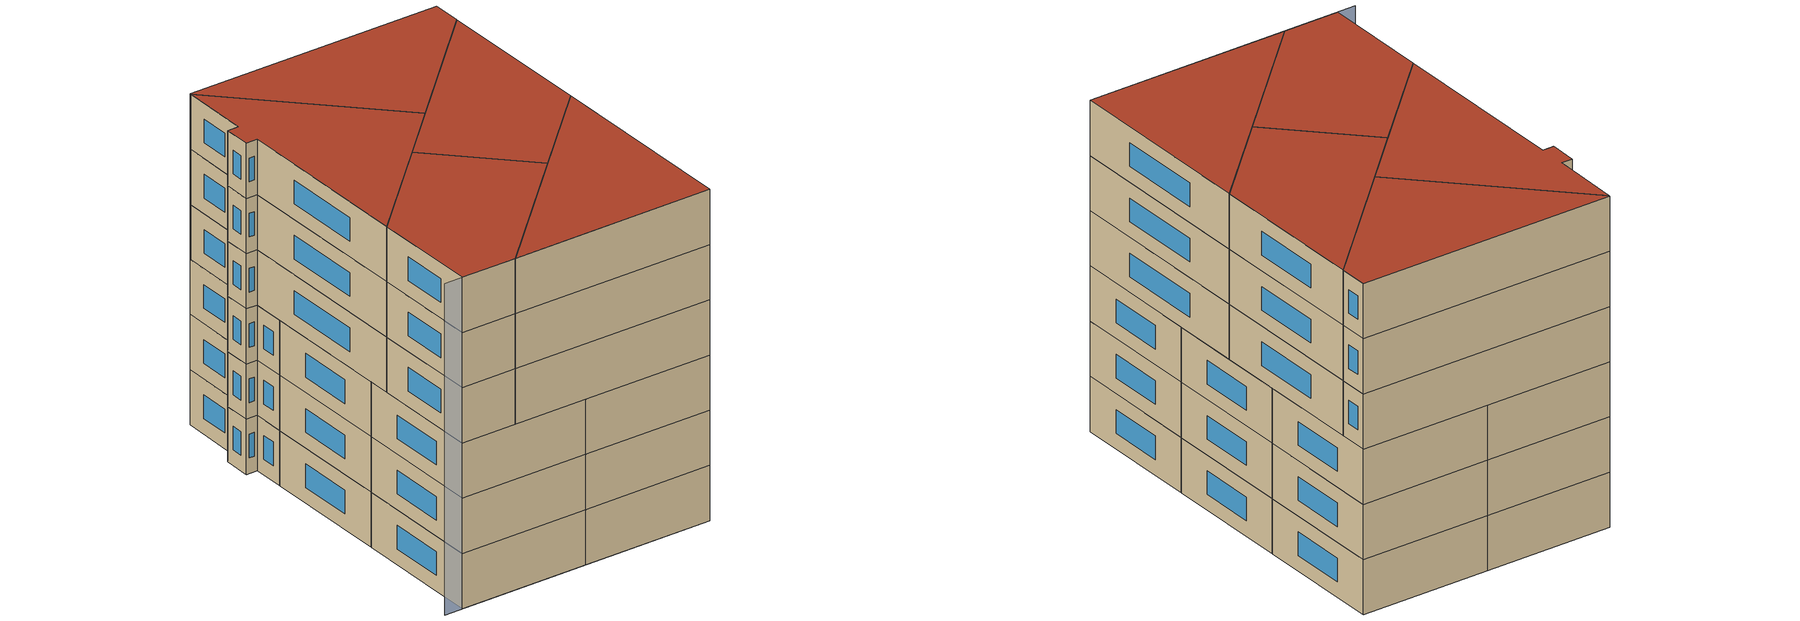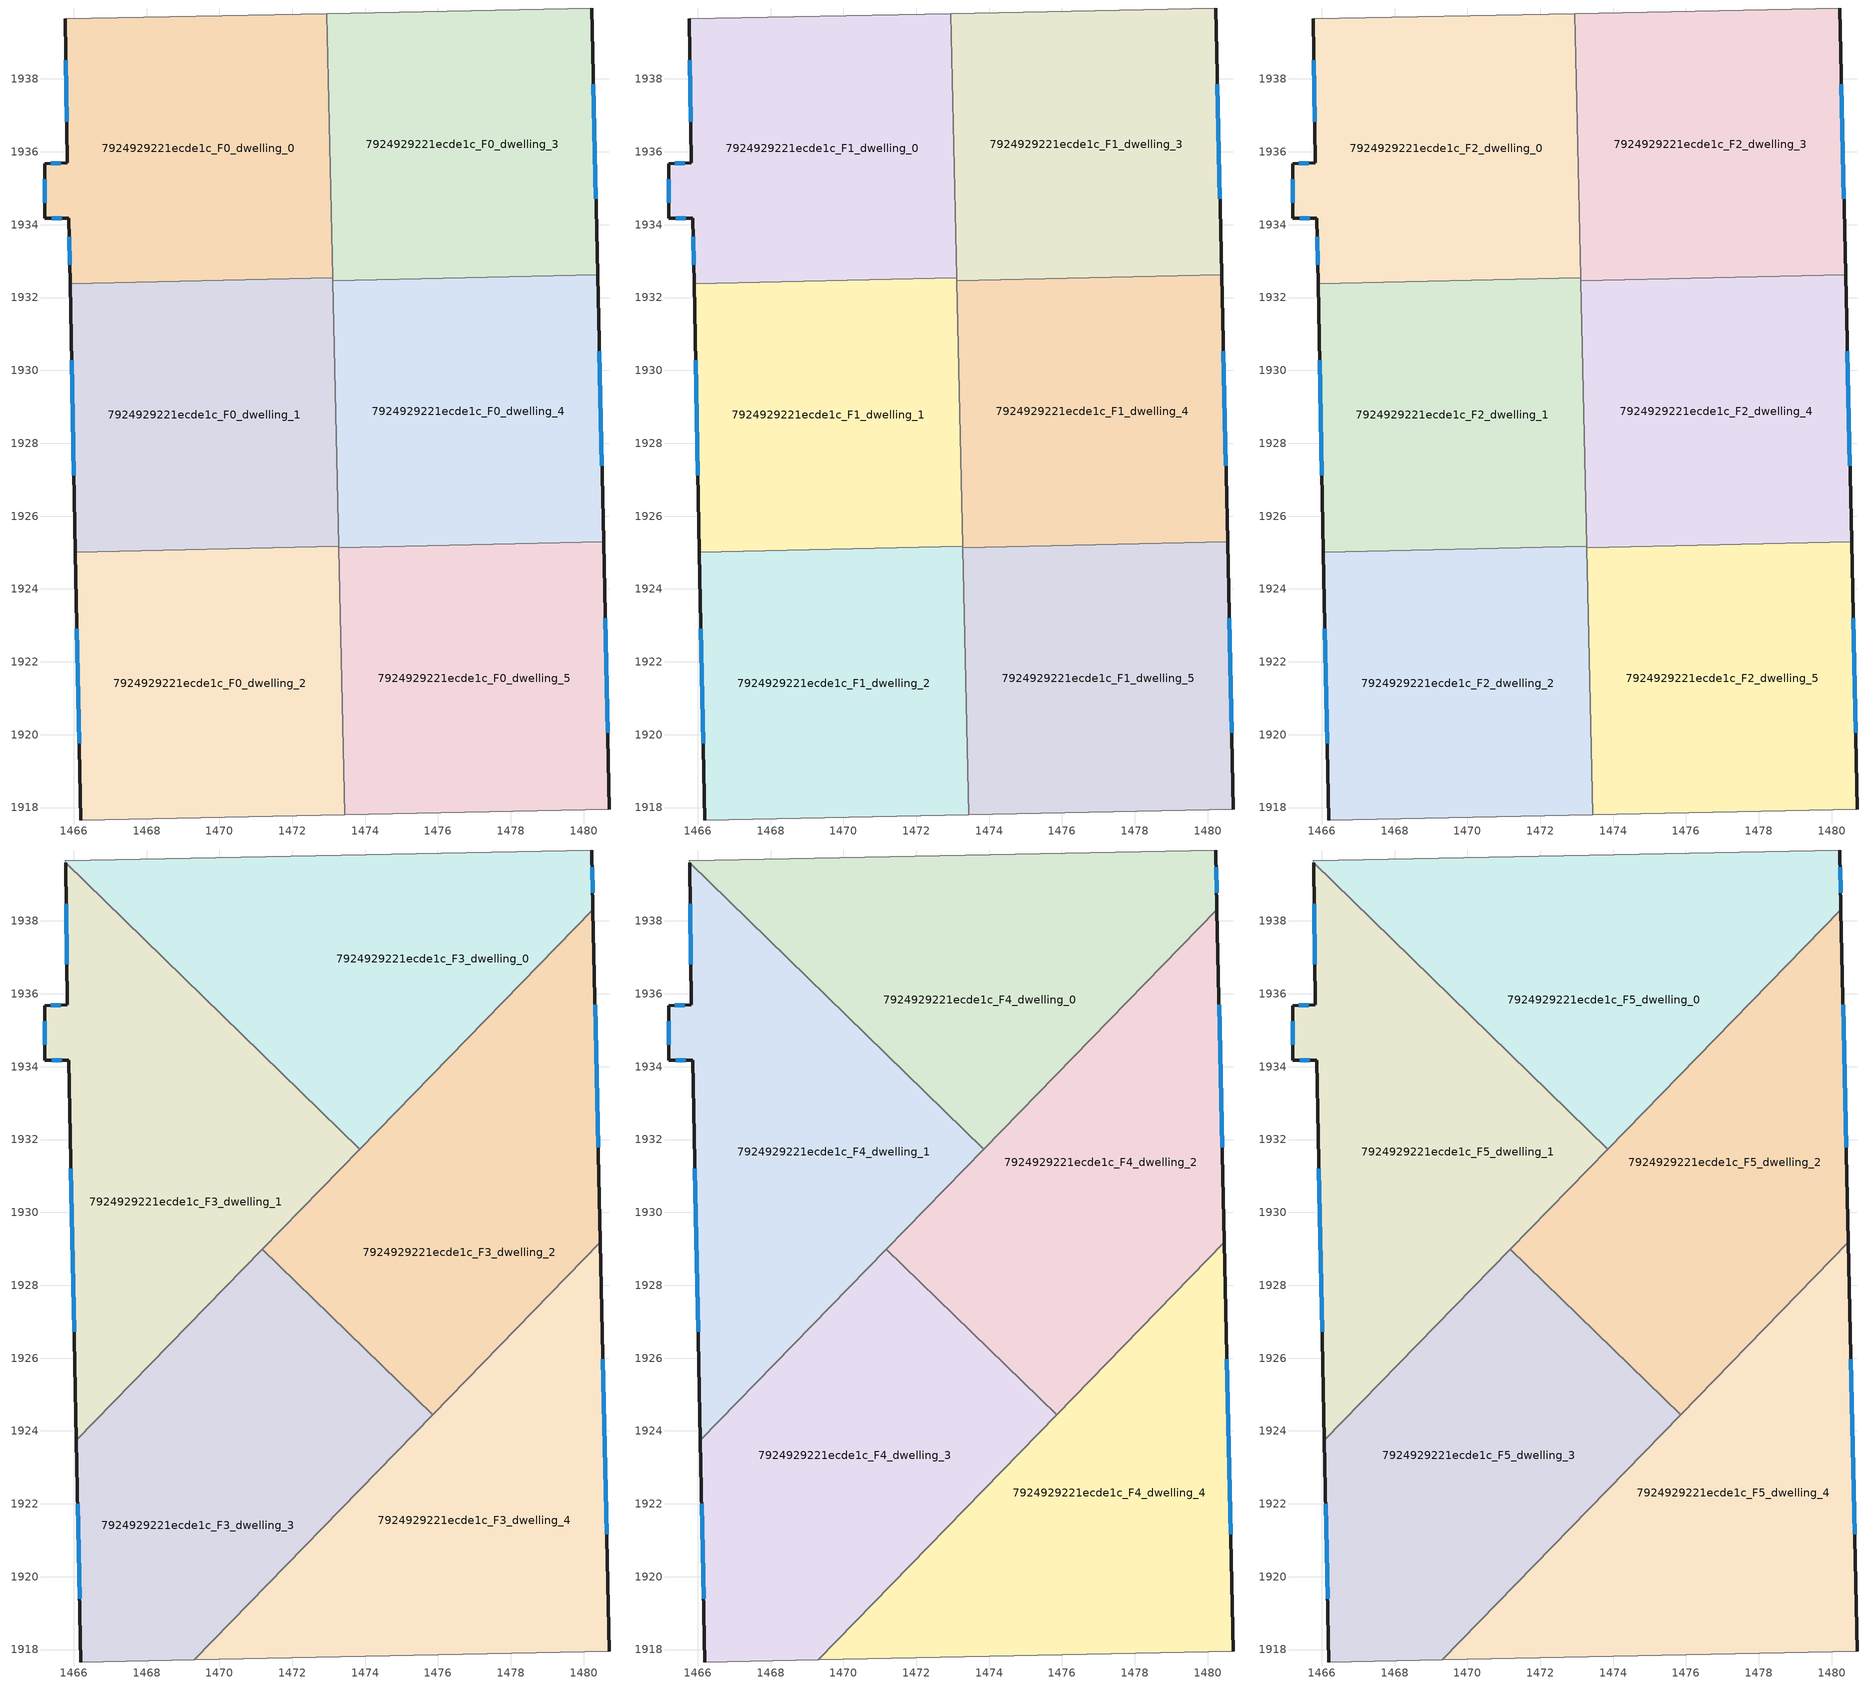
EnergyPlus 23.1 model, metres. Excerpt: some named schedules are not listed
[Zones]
7924929221ecde1c_F0_dwelling_0
 floor ground (EU_floor_Construction): 1472.95,1939.8 1473.11,1932.54 1465.9,1932.38 1465.86,1934.18 1465.2,1934.18 1465.2,1935.68 1465.82,1935.7 1465.78,1939.65 z0
 wall outside (EU_wall_Construction): 1465.78,1939.65 1465.82,1935.7 1465.2,1935.68 1465.2,1934.18 1465.86,1934.18 1465.9,1932.38 z0:3
 wall adiabatic (EU_wall_Construction): 1472.95,1939.8 1465.78,1939.65 z0:3
 wall to 7924929221ecde1c_F0_dwelling_1 (EU_wall_Construction): 1465.9,1932.38 1473.11,1932.54 z0:3
 wall to 7924929221ecde1c_F0_dwelling_3 (EU_wall_Construction): 1473.11,1932.54 1472.95,1939.8 z0:3
 window (EU_Window_Construction): 1465.64,1935.69 1465.38,1935.68 / 1465.79,1938.52 1465.81,1936.82 / 1465.87,1933.67 1465.89,1932.9 / 1465.39,1934.18 1465.68,1934.18 / 1465.2,1935.25 1465.2,1934.61 z0.86:2.14
7924929221ecde1c_F0_dwelling_1
 floor ground (EU_floor_Construction): 1473.11,1932.54 1473.28,1925.17 1466.05,1925.01 1465.9,1932.38 z0
 wall outside (EU_wall_Construction): 1465.9,1932.38 1466.05,1925.01 z0:3
 wall to 7924929221ecde1c_F0_dwelling_2 (EU_wall_Construction): 1466.05,1925.01 1473.28,1925.17 z0:3
 wall to 7924929221ecde1c_F0_dwelling_4 (EU_wall_Construction): 1473.28,1925.17 1473.12,1932.46 z0:3
 wall to 7924929221ecde1c_F0_dwelling_3 (EU_wall_Construction): 1473.12,1932.46 1473.11,1932.55 z0:3
 window (EU_Window_Construction): 1465.94,1930.28 1466.01,1927.12 z0.86:2.14
7924929221ecde1c_F0_dwelling_2
 floor ground (EU_floor_Construction): 1473.28,1925.17 1473.44,1917.81 1466.2,1917.66 1466.05,1925.01 z0
 wall outside (EU_wall_Construction): 1466.05,1925.01 1466.2,1917.66 z0:3
 wall adiabatic (EU_wall_Construction): 1466.2,1917.66 1473.44,1917.81 z0:3
 wall to 7924929221ecde1c_F0_dwelling_5 (EU_wall_Construction): 1473.44,1917.81 1473.28,1925.13 z0:3
 wall to 7924929221ecde1c_F0_dwelling_4 (EU_wall_Construction): 1473.28,1925.13 1473.28,1925.17 z0:3
 window (EU_Window_Construction): 1466.09,1922.91 1466.15,1919.76 z0.86:2.14
7924929221ecde1c_F0_dwelling_3
 floor ground (EU_floor_Construction): 1480.22,1939.95 1480.38,1932.62 1473.12,1932.46 1472.95,1939.8 z0
 wall outside (EU_wall_Construction): 1480.38,1932.62 1480.22,1939.95 z0:3
 wall to 7924929221ecde1c_F0_dwelling_4 (EU_wall_Construction): 1473.12,1932.46 1480.38,1932.62 z0:3
 wall adiabatic (EU_wall_Construction): 1480.22,1939.95 1472.95,1939.8 z0:3
 window (EU_Window_Construction): 1480.33,1934.72 1480.26,1937.86 z0.86:2.14
7924929221ecde1c_F0_dwelling_4
 floor ground (EU_floor_Construction): 1480.38,1932.62 1480.54,1925.29 1473.28,1925.13 1473.12,1932.46 z0
 wall outside (EU_wall_Construction): 1480.54,1925.29 1480.38,1932.62 z0:3
 wall to 7924929221ecde1c_F0_dwelling_5 (EU_wall_Construction): 1473.28,1925.13 1480.54,1925.29 z0:3
 window (EU_Window_Construction): 1480.5,1927.39 1480.43,1930.53 z0.86:2.14
7924929221ecde1c_F0_dwelling_5
 floor ground (EU_floor_Construction): 1480.54,1925.29 1480.71,1917.96 1473.44,1917.81 1473.28,1925.13 z0
 wall outside (EU_wall_Construction): 1480.71,1917.96 1480.54,1925.29 z0:3
 wall adiabatic (EU_wall_Construction): 1473.44,1917.81 1480.71,1917.96 z0:3
 window (EU_Window_Construction): 1480.66,1920.05 1480.59,1923.2 z0.86:2.14
7924929221ecde1c_F1_dwelling_0
 floor to 7924929221ecde1c_F0_dwelling_0 (EU_floor_Construction): 1472.95,1939.8 1473.11,1932.54 1465.9,1932.38 1465.86,1934.18 1465.2,1934.18 1465.2,1935.68 1465.82,1935.7 1465.78,1939.65 z3
 wall outside (EU_wall_Construction): 1465.78,1939.65 1465.82,1935.7 1465.2,1935.68 1465.2,1934.18 1465.86,1934.18 1465.9,1932.38 z3:6
 wall adiabatic (EU_wall_Construction): 1472.95,1939.8 1465.78,1939.65 z3:6
 wall to 7924929221ecde1c_F1_dwelling_1 (EU_wall_Construction): 1465.9,1932.38 1473.11,1932.54 z3:6
 wall to 7924929221ecde1c_F1_dwelling_3 (EU_wall_Construction): 1473.11,1932.54 1472.95,1939.8 z3:6
 window (EU_Window_Construction): 1465.64,1935.69 1465.38,1935.68 / 1465.79,1938.52 1465.81,1936.82 / 1465.87,1933.67 1465.89,1932.9 / 1465.39,1934.18 1465.68,1934.18 / 1465.2,1935.25 1465.2,1934.61 z3.86:5.14
7924929221ecde1c_F1_dwelling_1
 floor to 7924929221ecde1c_F0_dwelling_1 (EU_floor_Construction): 1473.11,1932.54 1473.28,1925.17 1466.05,1925.01 1465.9,1932.38 z3
 wall outside (EU_wall_Construction): 1465.9,1932.38 1466.05,1925.01 z3:6
 wall to 7924929221ecde1c_F1_dwelling_2 (EU_wall_Construction): 1466.05,1925.01 1473.28,1925.17 z3:6
 wall to 7924929221ecde1c_F1_dwelling_4 (EU_wall_Construction): 1473.28,1925.17 1473.12,1932.46 z3:6
 wall to 7924929221ecde1c_F1_dwelling_3 (EU_wall_Construction): 1473.12,1932.46 1473.11,1932.55 z3:6
 window (EU_Window_Construction): 1465.94,1930.28 1466.01,1927.12 z3.86:5.14
7924929221ecde1c_F1_dwelling_2
 floor to 7924929221ecde1c_F0_dwelling_2 (EU_floor_Construction): 1473.28,1925.17 1473.44,1917.81 1466.2,1917.66 1466.05,1925.01 z3
 wall outside (EU_wall_Construction): 1466.05,1925.01 1466.2,1917.66 z3:6
 wall adiabatic (EU_wall_Construction): 1466.2,1917.66 1473.44,1917.81 z3:6
 wall to 7924929221ecde1c_F1_dwelling_5 (EU_wall_Construction): 1473.44,1917.81 1473.28,1925.13 z3:6
 wall to 7924929221ecde1c_F1_dwelling_4 (EU_wall_Construction): 1473.28,1925.13 1473.28,1925.17 z3:6
 window (EU_Window_Construction): 1466.09,1922.91 1466.15,1919.76 z3.86:5.14
7924929221ecde1c_F1_dwelling_3
 floor to 7924929221ecde1c_F0_dwelling_3 (EU_floor_Construction): 1480.22,1939.95 1480.38,1932.62 1473.12,1932.46 1472.95,1939.8 z3
 wall outside (EU_wall_Construction): 1480.38,1932.62 1480.22,1939.95 z3:6
 wall to 7924929221ecde1c_F1_dwelling_4 (EU_wall_Construction): 1473.12,1932.46 1480.38,1932.62 z3:6
 wall adiabatic (EU_wall_Construction): 1480.22,1939.95 1472.95,1939.8 z3:6
 window (EU_Window_Construction): 1480.33,1934.72 1480.26,1937.86 z3.86:5.14
7924929221ecde1c_F1_dwelling_4
 floor to 7924929221ecde1c_F0_dwelling_4 (EU_floor_Construction): 1480.38,1932.62 1480.54,1925.29 1473.28,1925.13 1473.12,1932.46 z3
 wall outside (EU_wall_Construction): 1480.54,1925.29 1480.38,1932.62 z3:6
 wall to 7924929221ecde1c_F1_dwelling_5 (EU_wall_Construction): 1473.28,1925.13 1480.54,1925.29 z3:6
 window (EU_Window_Construction): 1480.5,1927.39 1480.43,1930.53 z3.86:5.14
7924929221ecde1c_F1_dwelling_5
 floor to 7924929221ecde1c_F0_dwelling_5 (EU_floor_Construction): 1480.54,1925.29 1480.71,1917.96 1473.44,1917.81 1473.28,1925.13 z3
 wall outside (EU_wall_Construction): 1480.71,1917.96 1480.54,1925.29 z3:6
 wall adiabatic (EU_wall_Construction): 1473.44,1917.81 1480.71,1917.96 z3:6
 window (EU_Window_Construction): 1480.66,1920.05 1480.59,1923.2 z3.86:5.14
7924929221ecde1c_F2_dwelling_0
 floor to 7924929221ecde1c_F1_dwelling_0 (EU_floor_Construction): 1472.95,1939.8 1473.11,1932.54 1465.9,1932.38 1465.86,1934.18 1465.2,1934.18 1465.2,1935.68 1465.82,1935.7 1465.78,1939.65 z6
 wall outside (EU_wall_Construction): 1465.78,1939.65 1465.82,1935.7 1465.2,1935.68 1465.2,1934.18 1465.86,1934.18 1465.9,1932.38 z6:9
 wall adiabatic (EU_wall_Construction): 1472.95,1939.8 1465.78,1939.65 z6:9
 wall to 7924929221ecde1c_F2_dwelling_1 (EU_wall_Construction): 1465.9,1932.38 1473.11,1932.54 z6:9
 wall to 7924929221ecde1c_F2_dwelling_3 (EU_wall_Construction): 1473.11,1932.54 1472.95,1939.8 z6:9
 window (EU_Window_Construction): 1465.64,1935.69 1465.38,1935.68 / 1465.79,1938.52 1465.81,1936.82 / 1465.87,1933.67 1465.89,1932.9 / 1465.39,1934.18 1465.68,1934.18 / 1465.2,1935.25 1465.2,1934.61 z6.86:8.14
7924929221ecde1c_F2_dwelling_1
 floor to 7924929221ecde1c_F1_dwelling_1 (EU_floor_Construction): 1473.11,1932.54 1473.28,1925.17 1466.05,1925.01 1465.9,1932.38 z6
 wall outside (EU_wall_Construction): 1465.9,1932.38 1466.05,1925.01 z6:9
 wall to 7924929221ecde1c_F2_dwelling_2 (EU_wall_Construction): 1466.05,1925.01 1473.28,1925.17 z6:9
 wall to 7924929221ecde1c_F2_dwelling_4 (EU_wall_Construction): 1473.28,1925.17 1473.12,1932.46 z6:9
 wall to 7924929221ecde1c_F2_dwelling_3 (EU_wall_Construction): 1473.12,1932.46 1473.11,1932.55 z6:9
 window (EU_Window_Construction): 1465.94,1930.28 1466.01,1927.12 z6.86:8.14
 ceiling adiabatic (EU_roof_Construction): 1473.28,1925.17 1473.15,1931.01 1467.33,1925.04 z9
7924929221ecde1c_F2_dwelling_2
 floor to 7924929221ecde1c_F1_dwelling_2 (EU_floor_Construction): 1473.28,1925.17 1473.44,1917.81 1466.2,1917.66 1466.05,1925.01 z6
 wall outside (EU_wall_Construction): 1466.05,1925.01 1466.2,1917.66 z6:9
 wall adiabatic (EU_wall_Construction): 1466.2,1917.66 1473.44,1917.81 z6:9
 wall to 7924929221ecde1c_F2_dwelling_5 (EU_wall_Construction): 1473.44,1917.81 1473.28,1925.13 z6:9
 wall to 7924929221ecde1c_F2_dwelling_4 (EU_wall_Construction): 1473.28,1925.13 1473.28,1925.17 z6:9
 window (EU_Window_Construction): 1466.09,1922.91 1466.15,1919.76 z6.86:8.14
7924929221ecde1c_F2_dwelling_3
 floor to 7924929221ecde1c_F1_dwelling_3 (EU_floor_Construction): 1480.22,1939.95 1480.38,1932.62 1473.12,1932.46 1472.95,1939.8 z6
 wall outside (EU_wall_Construction): 1480.38,1932.62 1480.22,1939.95 z6:9
 wall to 7924929221ecde1c_F2_dwelling_4 (EU_wall_Construction): 1473.12,1932.46 1480.38,1932.62 z6:9
 wall adiabatic (EU_wall_Construction): 1480.22,1939.95 1472.95,1939.8 z6:9
 window (EU_Window_Construction): 1480.33,1934.72 1480.26,1937.86 z6.86:8.14
7924929221ecde1c_F2_dwelling_4
 floor to 7924929221ecde1c_F1_dwelling_4 (EU_floor_Construction): 1480.38,1932.62 1480.54,1925.29 1473.28,1925.13 1473.12,1932.46 z6
 wall outside (EU_wall_Construction): 1480.54,1925.29 1480.38,1932.62 z6:9
 wall to 7924929221ecde1c_F2_dwelling_5 (EU_wall_Construction): 1473.28,1925.13 1480.54,1925.29 z6:9
 window (EU_Window_Construction): 1480.5,1927.39 1480.43,1930.53 z6.86:8.14
7924929221ecde1c_F2_dwelling_5
 floor to 7924929221ecde1c_F1_dwelling_5 (EU_floor_Construction): 1480.54,1925.29 1480.71,1917.96 1473.44,1917.81 1473.28,1925.13 z6
 wall outside (EU_wall_Construction): 1480.71,1917.96 1480.54,1925.29 z6:9
 wall adiabatic (EU_wall_Construction): 1473.44,1917.81 1480.71,1917.96 z6:9
 window (EU_Window_Construction): 1480.66,1920.05 1480.59,1923.2 z6.86:8.14
7924929221ecde1c_F3_dwelling_0
 floor to 7924929221ecde1c_F2_dwelling_3 (EU_floor_Construction): 1480.22,1939.95 1480.25,1938.31 1474.59,1932.49 1473.12,1932.46 1472.95,1939.8 z9
 floor to 7924929221ecde1c_F2_dwelling_0 (EU_floor_Construction): 1472.95,1939.8 1473.11,1932.54 1473.02,1932.54 1465.78,1939.59 1465.78,1939.65 z9
 floor to 7924929221ecde1c_F2_dwelling_4 (EU_floor_Construction): 1474.59,1932.49 1473.85,1931.73 1473.12,1932.45 1473.12,1932.46 z9
 wall outside (EU_wall_Construction): 1480.25,1938.31 1480.22,1939.95 z9:12
 wall to 7924929221ecde1c_F3_dwelling_1 (EU_wall_Construction): 1465.78,1939.59 1473.85,1931.73 z9:12
 wall adiabatic (EU_wall_Construction): 1480.22,1939.95 1465.78,1939.65 1465.78,1939.59 z9:12
 wall to 7924929221ecde1c_F3_dwelling_2 (EU_wall_Construction): 1473.85,1931.73 1480.25,1938.31 z9:12
 window (EU_Window_Construction): 1480.24,1938.78 1480.23,1939.48 z9.86:11.14
7924929221ecde1c_F3_dwelling_1
 floor to 7924929221ecde1c_F2_dwelling_0 (EU_floor_Construction): 1473.02,1932.54 1465.9,1932.38 1465.86,1934.18 1465.2,1934.18 1465.2,1935.68 1465.82,1935.7 1465.78,1939.59 z9
 floor to 7924929221ecde1c_F2_dwelling_1 (EU_floor_Construction): 1473.12,1932.45 1473.15,1931.01 1467.33,1925.04 1466.05,1925.01 1465.9,1932.38 1473.02,1932.54 z9
 floor to 7924929221ecde1c_F2_dwelling_2 (EU_floor_Construction): 1467.33,1925.04 1466.07,1923.74 1466.05,1925.01 z9
 floor to 7924929221ecde1c_F2_dwelling_4 (EU_floor_Construction): 1473.85,1931.73 1473.15,1931.01 1473.12,1932.45 z9
 wall outside (EU_wall_Construction): 1465.78,1939.59 1465.82,1935.7 1465.2,1935.68 1465.2,1934.18 1465.86,1934.18 1466.07,1923.74 z9:12
 wall to 7924929221ecde1c_F3_dwelling_3 (EU_wall_Construction): 1466.07,1923.74 1471.18,1928.99 z9:12
 wall to 7924929221ecde1c_F3_dwelling_2 (EU_wall_Construction): 1471.18,1928.99 1473.85,1931.73 z9:12
 window (EU_Window_Construction): 1465.39,1934.18 1465.68,1934.18 / 1465.2,1935.25 1465.2,1934.61 / 1465.64,1935.69 1465.38,1935.68 / 1465.79,1938.48 1465.81,1936.81 / 1465.92,1931.2 1466.01,1926.73 z9.86:11.14
7924929221ecde1c_F3_dwelling_2
 floor to 7924929221ecde1c_F2_dwelling_4 (EU_floor_Construction): 1480.38,1932.62 1480.46,1929.17 1476.6,1925.21 1475.1,1925.17 1473.24,1926.99 1473.15,1931.01 1474.59,1932.49 z9
 floor to 7924929221ecde1c_F2_dwelling_3 (EU_floor_Construction): 1480.25,1938.31 1480.38,1932.62 1474.59,1932.49 z9
 floor to 7924929221ecde1c_F2_dwelling_5 (EU_floor_Construction): 1476.59,1925.21 1475.85,1924.44 1475.1,1925.17 z9
 floor adiabatic (EU_floor_Construction): 1473.15,1931.01 1473.24,1926.99 1471.18,1928.99 z9
 wall outside (EU_wall_Construction): 1480.46,1929.17 1480.25,1938.31 z9:12
 wall to 7924929221ecde1c_F3_dwelling_3 (EU_wall_Construction): 1471.18,1928.99 1475.85,1924.44 z9:12
 wall to 7924929221ecde1c_F3_dwelling_4 (EU_wall_Construction): 1475.85,1924.44 1480.46,1929.17 z9:12
 window (EU_Window_Construction): 1480.4,1931.79 1480.31,1935.7 z9.86:11.14
7924929221ecde1c_F3_dwelling_3
 floor to 7924929221ecde1c_F2_dwelling_2 (EU_floor_Construction): 1473.28,1925.17 1473.35,1921.87 1469.31,1917.72 1466.2,1917.66 1466.07,1923.74 1467.33,1925.04 z9
 floor adiabatic (EU_floor_Construction): 1473.24,1926.99 1473.28,1925.17 1467.33,1925.04 1471.18,1928.99 z9
 floor to 7924929221ecde1c_F2_dwelling_5 (EU_floor_Construction): 1475.85,1924.44 1473.35,1921.87 1473.28,1925.13 1475.1,1925.17 z9
 floor to 7924929221ecde1c_F2_dwelling_4 (EU_floor_Construction): 1475.1,1925.17 1473.28,1925.13 1473.24,1926.99 z9
 wall outside (EU_wall_Construction): 1466.07,1923.74 1466.2,1917.66 z9:12
 wall adiabatic (EU_wall_Construction): 1466.2,1917.66 1469.31,1917.72 z9:12
 wall to 7924929221ecde1c_F3_dwelling_4 (EU_wall_Construction): 1469.31,1917.72 1475.85,1924.44 z9:12
 window (EU_Window_Construction): 1466.11,1922 1466.16,1919.4 z9.86:11.14
7924929221ecde1c_F3_dwelling_4
 floor to 7924929221ecde1c_F2_dwelling_5 (EU_floor_Construction): 1480.54,1925.29 1480.71,1917.96 1473.44,1917.81 1473.35,1921.87 1476.59,1925.21 z9
 floor to 7924929221ecde1c_F2_dwelling_4 (EU_floor_Construction): 1480.46,1929.17 1480.54,1925.29 1476.6,1925.21 z9
 floor to 7924929221ecde1c_F2_dwelling_2 (EU_floor_Construction): 1473.35,1921.87 1473.44,1917.81 1469.31,1917.72 z9
 wall outside (EU_wall_Construction): 1480.71,1917.96 1480.46,1929.17 z9:12
 wall adiabatic (EU_wall_Construction): 1469.31,1917.72 1480.71,1917.96 z9:12
 window (EU_Window_Construction): 1480.64,1921.16 1480.53,1925.97 z9.86:11.14
7924929221ecde1c_F4_dwelling_0
 floor to 7924929221ecde1c_F3_dwelling_0 (EU_floor_Construction): 1480.22,1939.95 1480.25,1938.31 1473.85,1931.73 1465.78,1939.59 1465.78,1939.65 z12
 wall outside (EU_wall_Construction): 1480.25,1938.31 1480.22,1939.95 z12:15
 wall to 7924929221ecde1c_F4_dwelling_1 (EU_wall_Construction): 1465.78,1939.59 1473.85,1931.73 z12:15
 wall adiabatic (EU_wall_Construction): 1480.22,1939.95 1465.78,1939.65 1465.78,1939.59 z12:15
 wall to 7924929221ecde1c_F4_dwelling_2 (EU_wall_Construction): 1473.85,1931.73 1480.25,1938.31 z12:15
 window (EU_Window_Construction): 1480.24,1938.78 1480.23,1939.48 z12.86:14.14
7924929221ecde1c_F4_dwelling_1
 floor to 7924929221ecde1c_F3_dwelling_1 (EU_floor_Construction): 1473.85,1931.73 1466.07,1923.74 1465.86,1934.18 1465.2,1934.18 1465.2,1935.68 1465.82,1935.7 1465.78,1939.59 z12
 wall outside (EU_wall_Construction): 1465.78,1939.59 1465.82,1935.7 1465.2,1935.68 1465.2,1934.18 1465.86,1934.18 1466.07,1923.74 z12:15
 wall to 7924929221ecde1c_F4_dwelling_3 (EU_wall_Construction): 1466.07,1923.74 1471.18,1928.99 z12:15
 wall to 7924929221ecde1c_F4_dwelling_2 (EU_wall_Construction): 1471.18,1928.99 1473.85,1931.73 z12:15
 window (EU_Window_Construction): 1465.39,1934.18 1465.68,1934.18 / 1465.2,1935.25 1465.2,1934.61 / 1465.64,1935.69 1465.38,1935.68 / 1465.79,1938.48 1465.81,1936.81 / 1465.92,1931.2 1466.01,1926.73 z12.86:14.14
7924929221ecde1c_F4_dwelling_2
 floor to 7924929221ecde1c_F3_dwelling_2 (EU_floor_Construction): 1480.25,1938.31 1480.46,1929.17 1475.85,1924.44 1471.18,1928.99 z12
 wall outside (EU_wall_Construction): 1480.46,1929.17 1480.25,1938.31 z12:15
 wall to 7924929221ecde1c_F4_dwelling_3 (EU_wall_Construction): 1471.18,1928.99 1475.85,1924.44 z12:15
 wall to 7924929221ecde1c_F4_dwelling_4 (EU_wall_Construction): 1475.85,1924.44 1480.46,1929.17 z12:15
 window (EU_Window_Construction): 1480.4,1931.79 1480.31,1935.7 z12.86:14.14
7924929221ecde1c_F4_dwelling_3
 floor to 7924929221ecde1c_F3_dwelling_3 (EU_floor_Construction): 1475.85,1924.44 1469.31,1917.72 1466.2,1917.66 1466.07,1923.74 1471.18,1928.99 z12
 wall outside (EU_wall_Construction): 1466.07,1923.74 1466.2,1917.66 z12:15
 wall adiabatic (EU_wall_Construction): 1466.2,1917.66 1469.31,1917.72 z12:15
 wall to 7924929221ecde1c_F4_dwelling_4 (EU_wall_Construction): 1469.31,1917.72 1475.85,1924.44 z12:15
 window (EU_Window_Construction): 1466.11,1922 1466.16,1919.4 z12.86:14.14
7924929221ecde1c_F4_dwelling_4
 floor to 7924929221ecde1c_F3_dwelling_4 (EU_floor_Construction): 1480.46,1929.17 1480.71,1917.96 1469.31,1917.72 z12
 wall outside (EU_wall_Construction): 1480.71,1917.96 1480.46,1929.17 z12:15
 wall adiabatic (EU_wall_Construction): 1469.31,1917.72 1480.71,1917.96 z12:15
 window (EU_Window_Construction): 1480.64,1921.16 1480.53,1925.97 z12.86:14.14
7924929221ecde1c_F5_dwelling_0
 floor to 7924929221ecde1c_F4_dwelling_0 (EU_floor_Construction): 1480.22,1939.95 1480.25,1938.31 1473.85,1931.73 1465.78,1939.59 1465.78,1939.65 z15
 wall outside (EU_wall_Construction): 1480.25,1938.31 1480.22,1939.95 z15:18
 wall to 7924929221ecde1c_F5_dwelling_1 (EU_wall_Construction): 1465.78,1939.59 1473.85,1931.73 z15:18
 wall adiabatic (EU_wall_Construction): 1480.22,1939.95 1465.78,1939.65 1465.78,1939.59 z15:18
 wall to 7924929221ecde1c_F5_dwelling_2 (EU_wall_Construction): 1473.85,1931.73 1480.25,1938.31 z15:18
 window (EU_Window_Construction): 1480.24,1938.78 1480.23,1939.48 z15.86:17.14
 roof outside (EU_roof_Construction): 1473.85,1931.73 1480.25,1938.31 1480.22,1939.95 1465.78,1939.65 1465.78,1939.59 z18
7924929221ecde1c_F5_dwelling_1
 floor to 7924929221ecde1c_F4_dwelling_1 (EU_floor_Construction): 1473.85,1931.73 1466.07,1923.74 1465.86,1934.18 1465.2,1934.18 1465.2,1935.68 1465.82,1935.7 1465.78,1939.59 z15
 wall outside (EU_wall_Construction): 1465.78,1939.59 1465.82,1935.7 1465.2,1935.68 1465.2,1934.18 1465.86,1934.18 1466.07,1923.74 z15:18
 wall to 7924929221ecde1c_F5_dwelling_3 (EU_wall_Construction): 1466.07,1923.74 1471.18,1928.99 z15:18
 wall to 7924929221ecde1c_F5_dwelling_2 (EU_wall_Construction): 1471.18,1928.99 1473.85,1931.73 z15:18
 window (EU_Window_Construction): 1465.39,1934.18 1465.68,1934.18 / 1465.2,1935.25 1465.2,1934.61 / 1465.64,1935.69 1465.38,1935.68 / 1465.79,1938.48 1465.81,1936.81 / 1465.92,1931.2 1466.01,1926.73 z15.86:17.14
 roof outside (EU_roof_Construction): 1466.07,1923.74 1473.85,1931.73 1465.78,1939.59 1465.82,1935.7 1465.2,1935.68 1465.2,1934.18 1465.86,1934.18 z18
7924929221ecde1c_F5_dwelling_2
 floor to 7924929221ecde1c_F4_dwelling_2 (EU_floor_Construction): 1480.25,1938.31 1480.46,1929.17 1475.85,1924.44 1471.18,1928.99 z15
 wall outside (EU_wall_Construction): 1480.46,1929.17 1480.25,1938.31 z15:18
 wall to 7924929221ecde1c_F5_dwelling_3 (EU_wall_Construction): 1471.18,1928.99 1475.85,1924.44 z15:18
 wall to 7924929221ecde1c_F5_dwelling_4 (EU_wall_Construction): 1475.85,1924.44 1480.46,1929.17 z15:18
 window (EU_Window_Construction): 1480.4,1931.79 1480.31,1935.7 z15.86:17.14
 roof outside (EU_roof_Construction): 1475.85,1924.44 1480.46,1929.17 1480.25,1938.31 1471.18,1928.99 z18
7924929221ecde1c_F5_dwelling_3
 floor to 7924929221ecde1c_F4_dwelling_3 (EU_floor_Construction): 1475.85,1924.44 1469.31,1917.72 1466.2,1917.66 1466.07,1923.74 1471.18,1928.99 z15
 wall outside (EU_wall_Construction): 1466.07,1923.74 1466.2,1917.66 z15:18
 wall adiabatic (EU_wall_Construction): 1466.2,1917.66 1469.31,1917.72 z15:18
 wall to 7924929221ecde1c_F5_dwelling_4 (EU_wall_Construction): 1469.31,1917.72 1475.85,1924.44 z15:18
 window (EU_Window_Construction): 1466.11,1922 1466.16,1919.4 z15.86:17.14
 roof outside (EU_roof_Construction): 1469.31,1917.72 1475.85,1924.44 1471.18,1928.99 1466.07,1923.74 1466.2,1917.66 z18
7924929221ecde1c_F5_dwelling_4
 floor to 7924929221ecde1c_F4_dwelling_4 (EU_floor_Construction): 1480.46,1929.17 1480.71,1917.96 1469.31,1917.72 z15
 wall outside (EU_wall_Construction): 1480.71,1917.96 1480.46,1929.17 z15:18
 wall adiabatic (EU_wall_Construction): 1469.31,1917.72 1480.71,1917.96 z15:18
 window (EU_Window_Construction): 1480.64,1921.16 1480.53,1925.97 z15.86:17.14
 roof outside (EU_roof_Construction): 1480.71,1917.96 1480.46,1929.17 1469.31,1917.72 z18
shading: 1465.16,1917.64 1480.71,1917.96 z0:18
[Building]
EU S2 Campaign: North Axis=0; Terrain=City; Solar Distribution=FullExterior
[Site:Location]
Helsinki-Vantaa.AP: Latitude=60.317; Longitude=24.963; Time Zone=2; Elevation=54.6
[SizingPeriod:WeatherFileDays]
AnnualSizingPeriod: Begin Month=1; Begin Day of Month=1; End Month=12; End Day of Month=31; Day of Week for Start Day=Monday; Use Weather File Daylight Saving Period=No; Use Weather File Rain and Snow Indicators=No
[MATERIAL]
EU_InternalMass_Material: Roughness=MediumRough; Thickness=0.1; Conductivity=1; Density=1800; Specific Heat=900; Thermal Absorptance=0.9; Solar Absorptance=0.7; Visible Absorptance=0.7
[MATERIAL:NOMASS] Roughness=MediumRough; Thermal Absorptance=0.9; Solar Absorptance=0.7; Visible Absorptance=0.7
Name | Thermal Resistance
EU_wall_NoMass | 1.10183
EU_roof_NoMass; EU_floor_NoMass | 1.70606
[WINDOWMATERIAL:SIMPLEGLAZINGSYSTEM]
EU_Window_SimpleGlazing: UFactor=3.11035; Solar Heat Gain Coefficient=0.8; Visible Transmittance=0.8
[CONSTRUCTION]
EU_wall_Construction: EU_wall_NoMass
EU_roof_Construction: EU_roof_NoMass
EU_floor_Construction: EU_floor_NoMass
EU_Window_Construction: EU_Window_SimpleGlazing
EU_InternalMass_Construction: EU_InternalMass_Material
[ZONE] Type=1; Multiplier=1; Ceiling Height=autocalculate; Floor Area=autocalculate; Part of Total Floor Area=Yes
Name | Volume
7924929221ecde1c_F0_dwelling_0; 7924929221ecde1c_F1_dwelling_0; 7924929221ecde1c_F2_dwelling_0 | 159.842
7924929221ecde1c_F3_dwelling_0; 7924929221ecde1c_F4_dwelling_0; 7924929221ecde1c_F5_dwelling_0 | 191.805
7924929221ecde1c_F0_dwelling_1; 7924929221ecde1c_F1_dwelling_1; 7924929221ecde1c_F2_dwelling_1 | 159.84
7924929221ecde1c_F3_dwelling_1; 7924929221ecde1c_F4_dwelling_1; 7924929221ecde1c_F5_dwelling_1; 7924929221ecde1c_F3_dwelling_2; 7924929221ecde1c_F4_dwelling_2; 7924929221ecde1c_F5_dwelling_2 | 191.808
7924929221ecde1c_F0_dwelling_2; 7924929221ecde1c_F1_dwelling_2; 7924929221ecde1c_F2_dwelling_2 | 159.844
7924929221ecde1c_F0_dwelling_3; 7924929221ecde1c_F1_dwelling_3; 7924929221ecde1c_F2_dwelling_3 | 159.835
7924929221ecde1c_F3_dwelling_3; 7924929221ecde1c_F4_dwelling_3; 7924929221ecde1c_F5_dwelling_3 | 191.801
7924929221ecde1c_F0_dwelling_4; 7924929221ecde1c_F1_dwelling_4; 7924929221ecde1c_F2_dwelling_4 | 159.847
7924929221ecde1c_F3_dwelling_4; 7924929221ecde1c_F4_dwelling_4; 7924929221ecde1c_F5_dwelling_4 | 191.814
7924929221ecde1c_F0_dwelling_5; 7924929221ecde1c_F1_dwelling_5; 7924929221ecde1c_F2_dwelling_5 | 159.846
[INTERNALMASS] Construction=EU_InternalMass_Construction
Name | Zone or ZoneList | Surface Area
7924929221ecde1c_F0_dwelling_0_EU_InternalMass | 7924929221ecde1c_F0_dwelling_0 | 53.2805
7924929221ecde1c_F0_dwelling_1_EU_InternalMass | 7924929221ecde1c_F0_dwelling_1 | 53.2801
7924929221ecde1c_F0_dwelling_2_EU_InternalMass | 7924929221ecde1c_F0_dwelling_2 | 53.2814
7924929221ecde1c_F0_dwelling_3_EU_InternalMass | 7924929221ecde1c_F0_dwelling_3 | 53.2781
7924929221ecde1c_F0_dwelling_4_EU_InternalMass | 7924929221ecde1c_F0_dwelling_4 | 53.2826
7924929221ecde1c_F0_dwelling_5_EU_InternalMass | 7924929221ecde1c_F0_dwelling_5 | 53.2817
7924929221ecde1c_F1_dwelling_0_EU_InternalMass | 7924929221ecde1c_F1_dwelling_0 | 53.2805
7924929221ecde1c_F1_dwelling_1_EU_InternalMass | 7924929221ecde1c_F1_dwelling_1 | 53.2801
7924929221ecde1c_F1_dwelling_2_EU_InternalMass | 7924929221ecde1c_F1_dwelling_2 | 53.2814
7924929221ecde1c_F1_dwelling_3_EU_InternalMass | 7924929221ecde1c_F1_dwelling_3 | 53.2781
7924929221ecde1c_F1_dwelling_4_EU_InternalMass | 7924929221ecde1c_F1_dwelling_4 | 53.2826
7924929221ecde1c_F1_dwelling_5_EU_InternalMass | 7924929221ecde1c_F1_dwelling_5 | 53.2817
7924929221ecde1c_F2_dwelling_0_EU_InternalMass | 7924929221ecde1c_F2_dwelling_0 | 53.2805
7924929221ecde1c_F2_dwelling_1_EU_InternalMass | 7924929221ecde1c_F2_dwelling_1 | 53.2801
7924929221ecde1c_F2_dwelling_2_EU_InternalMass | 7924929221ecde1c_F2_dwelling_2 | 53.2814
7924929221ecde1c_F2_dwelling_3_EU_InternalMass | 7924929221ecde1c_F2_dwelling_3 | 53.2781
7924929221ecde1c_F2_dwelling_4_EU_InternalMass | 7924929221ecde1c_F2_dwelling_4 | 53.2826
7924929221ecde1c_F2_dwelling_5_EU_InternalMass | 7924929221ecde1c_F2_dwelling_5 | 53.2817
7924929221ecde1c_F3_dwelling_0_EU_InternalMass | 7924929221ecde1c_F3_dwelling_0 | 63.9331
7924929221ecde1c_F3_dwelling_1_EU_InternalMass | 7924929221ecde1c_F3_dwelling_1 | 63.9344
7924929221ecde1c_F3_dwelling_2_EU_InternalMass | 7924929221ecde1c_F3_dwelling_2 | 63.9387
7924929221ecde1c_F3_dwelling_3_EU_InternalMass | 7924929221ecde1c_F3_dwelling_3 | 63.9324
7924929221ecde1c_F3_dwelling_4_EU_InternalMass | 7924929221ecde1c_F3_dwelling_4 | 63.9383
7924929221ecde1c_F4_dwelling_0_EU_InternalMass | 7924929221ecde1c_F4_dwelling_0 | 63.9331
7924929221ecde1c_F4_dwelling_1_EU_InternalMass | 7924929221ecde1c_F4_dwelling_1 | 63.9344
7924929221ecde1c_F4_dwelling_2_EU_InternalMass | 7924929221ecde1c_F4_dwelling_2 | 63.9387
7924929221ecde1c_F4_dwelling_3_EU_InternalMass | 7924929221ecde1c_F4_dwelling_3 | 63.9324
7924929221ecde1c_F4_dwelling_4_EU_InternalMass | 7924929221ecde1c_F4_dwelling_4 | 63.9383
7924929221ecde1c_F5_dwelling_0_EU_InternalMass | 7924929221ecde1c_F5_dwelling_0 | 63.9331
7924929221ecde1c_F5_dwelling_1_EU_InternalMass | 7924929221ecde1c_F5_dwelling_1 | 63.9344
7924929221ecde1c_F5_dwelling_2_EU_InternalMass | 7924929221ecde1c_F5_dwelling_2 | 63.9387
7924929221ecde1c_F5_dwelling_3_EU_InternalMass | 7924929221ecde1c_F5_dwelling_3 | 63.9324
7924929221ecde1c_F5_dwelling_4_EU_InternalMass | 7924929221ecde1c_F5_dwelling_4 | 63.9383
[OTHEREQUIPMENT] Fuel Type=Electricity; Design Level Calculation Method=Watts/Area; Power per Zone Floor Area=1; Fraction Latent=0; Fraction Radiant=0; Fraction Lost=0; Carbon Dioxide Generation Rate=0; EndUse Subcategory=EU_Step8_InternalGains
Name | Zone or ZoneList or Space or SpaceList | Schedule
EU_Step8_InternalGain_7924929221ecde1c_F0_dwelling_0_f000 | 7924929221ecde1c_F0_dwelling_0 | EU_Step8_GainSchedule_7924929221ecde1c_F0_dwelling_0_f000
EU_Step8_InternalGain_7924929221ecde1c_F0_dwelling_1_f000 | 7924929221ecde1c_F0_dwelling_1 | EU_Step8_GainSchedule_7924929221ecde1c_F0_dwelling_1_f000
EU_Step8_InternalGain_7924929221ecde1c_F0_dwelling_2_f000 | 7924929221ecde1c_F0_dwelling_2 | EU_Step8_GainSchedule_7924929221ecde1c_F0_dwelling_2_f000
EU_Step8_InternalGain_7924929221ecde1c_F0_dwelling_3_f000 | 7924929221ecde1c_F0_dwelling_3 | EU_Step8_GainSchedule_7924929221ecde1c_F0_dwelling_3_f000
EU_Step8_InternalGain_7924929221ecde1c_F0_dwelling_4_f000 | 7924929221ecde1c_F0_dwelling_4 | EU_Step8_GainSchedule_7924929221ecde1c_F0_dwelling_4_f000
EU_Step8_InternalGain_7924929221ecde1c_F0_dwelling_5_f000 | 7924929221ecde1c_F0_dwelling_5 | EU_Step8_GainSchedule_7924929221ecde1c_F0_dwelling_5_f000
EU_Step8_InternalGain_7924929221ecde1c_F1_dwelling_0_f000 | 7924929221ecde1c_F1_dwelling_0 | EU_Step8_GainSchedule_7924929221ecde1c_F1_dwelling_0_f000
EU_Step8_InternalGain_7924929221ecde1c_F1_dwelling_1_f000 | 7924929221ecde1c_F1_dwelling_1 | EU_Step8_GainSchedule_7924929221ecde1c_F1_dwelling_1_f000
EU_Step8_InternalGain_7924929221ecde1c_F1_dwelling_2_f000 | 7924929221ecde1c_F1_dwelling_2 | EU_Step8_GainSchedule_7924929221ecde1c_F1_dwelling_2_f000
EU_Step8_InternalGain_7924929221ecde1c_F1_dwelling_3_f000 | 7924929221ecde1c_F1_dwelling_3 | EU_Step8_GainSchedule_7924929221ecde1c_F1_dwelling_3_f000
EU_Step8_InternalGain_7924929221ecde1c_F1_dwelling_4_f000 | 7924929221ecde1c_F1_dwelling_4 | EU_Step8_GainSchedule_7924929221ecde1c_F1_dwelling_4_f000
EU_Step8_InternalGain_7924929221ecde1c_F1_dwelling_5_f000 | 7924929221ecde1c_F1_dwelling_5 | EU_Step8_GainSchedule_7924929221ecde1c_F1_dwelling_5_f000
EU_Step8_InternalGain_7924929221ecde1c_F2_dwelling_0_f000 | 7924929221ecde1c_F2_dwelling_0 | EU_Step8_GainSchedule_7924929221ecde1c_F2_dwelling_0_f000
EU_Step8_InternalGain_7924929221ecde1c_F2_dwelling_1_f000 | 7924929221ecde1c_F2_dwelling_1 | EU_Step8_GainSchedule_7924929221ecde1c_F2_dwelling_1_f000
EU_Step8_InternalGain_7924929221ecde1c_F2_dwelling_2_f000 | 7924929221ecde1c_F2_dwelling_2 | EU_Step8_GainSchedule_7924929221ecde1c_F2_dwelling_2_f000
EU_Step8_InternalGain_7924929221ecde1c_F2_dwelling_3_f000 | 7924929221ecde1c_F2_dwelling_3 | EU_Step8_GainSchedule_7924929221ecde1c_F2_dwelling_3_f000
EU_Step8_InternalGain_7924929221ecde1c_F2_dwelling_4_f000 | 7924929221ecde1c_F2_dwelling_4 | EU_Step8_GainSchedule_7924929221ecde1c_F2_dwelling_4_f000
EU_Step8_InternalGain_7924929221ecde1c_F2_dwelling_5_f000 | 7924929221ecde1c_F2_dwelling_5 | EU_Step8_GainSchedule_7924929221ecde1c_F2_dwelling_5_f000
EU_Step8_InternalGain_7924929221ecde1c_F3_dwelling_0_f000 | 7924929221ecde1c_F3_dwelling_0 | EU_Step8_GainSchedule_7924929221ecde1c_F3_dwelling_0_f000
EU_Step8_InternalGain_7924929221ecde1c_F3_dwelling_1_f000 | 7924929221ecde1c_F3_dwelling_1 | EU_Step8_GainSchedule_7924929221ecde1c_F3_dwelling_1_f000
EU_Step8_InternalGain_7924929221ecde1c_F3_dwelling_2_f000 | 7924929221ecde1c_F3_dwelling_2 | EU_Step8_GainSchedule_7924929221ecde1c_F3_dwelling_2_f000
EU_Step8_InternalGain_7924929221ecde1c_F3_dwelling_3_f000 | 7924929221ecde1c_F3_dwelling_3 | EU_Step8_GainSchedule_7924929221ecde1c_F3_dwelling_3_f000
EU_Step8_InternalGain_7924929221ecde1c_F3_dwelling_4_f000 | 7924929221ecde1c_F3_dwelling_4 | EU_Step8_GainSchedule_7924929221ecde1c_F3_dwelling_4_f000
EU_Step8_InternalGain_7924929221ecde1c_F4_dwelling_0_f000 | 7924929221ecde1c_F4_dwelling_0 | EU_Step8_GainSchedule_7924929221ecde1c_F4_dwelling_0_f000
EU_Step8_InternalGain_7924929221ecde1c_F4_dwelling_1_f000 | 7924929221ecde1c_F4_dwelling_1 | EU_Step8_GainSchedule_7924929221ecde1c_F4_dwelling_1_f000
EU_Step8_InternalGain_7924929221ecde1c_F4_dwelling_2_f000 | 7924929221ecde1c_F4_dwelling_2 | EU_Step8_GainSchedule_7924929221ecde1c_F4_dwelling_2_f000
EU_Step8_InternalGain_7924929221ecde1c_F4_dwelling_3_f000 | 7924929221ecde1c_F4_dwelling_3 | EU_Step8_GainSchedule_7924929221ecde1c_F4_dwelling_3_f000
EU_Step8_InternalGain_7924929221ecde1c_F4_dwelling_4_f000 | 7924929221ecde1c_F4_dwelling_4 | EU_Step8_GainSchedule_7924929221ecde1c_F4_dwelling_4_f000
EU_Step8_InternalGain_7924929221ecde1c_F5_dwelling_0_f000 | 7924929221ecde1c_F5_dwelling_0 | EU_Step8_GainSchedule_7924929221ecde1c_F5_dwelling_0_f000
EU_Step8_InternalGain_7924929221ecde1c_F5_dwelling_1_f000 | 7924929221ecde1c_F5_dwelling_1 | EU_Step8_GainSchedule_7924929221ecde1c_F5_dwelling_1_f000
EU_Step8_InternalGain_7924929221ecde1c_F5_dwelling_2_f000 | 7924929221ecde1c_F5_dwelling_2 | EU_Step8_GainSchedule_7924929221ecde1c_F5_dwelling_2_f000
EU_Step8_InternalGain_7924929221ecde1c_F5_dwelling_3_f000 | 7924929221ecde1c_F5_dwelling_3 | EU_Step8_GainSchedule_7924929221ecde1c_F5_dwelling_3_f000
EU_Step8_InternalGain_7924929221ecde1c_F5_dwelling_4_f000 | 7924929221ecde1c_F5_dwelling_4 | EU_Step8_GainSchedule_7924929221ecde1c_F5_dwelling_4_f000
[ZONEVENTILATION:DESIGNFLOWRATE] Schedule=EU_AlwaysOn; Design Flow Rate Calculation Method=AirChanges/Hour; Air Changes per Hour=0.756316; Ventilation Type=Natural; Fan Pressure Rise=0; Fan Total Efficiency=1; Constant Term Coefficient=1; Temperature Term Coefficient=0; Velocity Term Coefficient=0; Velocity Squared Term Coefficient=0; Minimum Indoor Temperature=-100; Maximum Indoor Temperature=100; Delta Temperature=-100; Minimum Outdoor Temperature=-100; Maximum Outdoor Temperature=100; Maximum Wind Speed=40
Name | Zone or ZoneList or Space or SpaceList
EU_ConstantAir_7924929221ecde1c_F0_dwelling_0 | 7924929221ecde1c_F0_dwelling_0
EU_ConstantAir_7924929221ecde1c_F0_dwelling_1 | 7924929221ecde1c_F0_dwelling_1
EU_ConstantAir_7924929221ecde1c_F0_dwelling_2 | 7924929221ecde1c_F0_dwelling_2
EU_ConstantAir_7924929221ecde1c_F0_dwelling_3 | 7924929221ecde1c_F0_dwelling_3
EU_ConstantAir_7924929221ecde1c_F0_dwelling_4 | 7924929221ecde1c_F0_dwelling_4
EU_ConstantAir_7924929221ecde1c_F0_dwelling_5 | 7924929221ecde1c_F0_dwelling_5
EU_ConstantAir_7924929221ecde1c_F1_dwelling_0 | 7924929221ecde1c_F1_dwelling_0
EU_ConstantAir_7924929221ecde1c_F1_dwelling_1 | 7924929221ecde1c_F1_dwelling_1
EU_ConstantAir_7924929221ecde1c_F1_dwelling_2 | 7924929221ecde1c_F1_dwelling_2
EU_ConstantAir_7924929221ecde1c_F1_dwelling_3 | 7924929221ecde1c_F1_dwelling_3
EU_ConstantAir_7924929221ecde1c_F1_dwelling_4 | 7924929221ecde1c_F1_dwelling_4
EU_ConstantAir_7924929221ecde1c_F1_dwelling_5 | 7924929221ecde1c_F1_dwelling_5
EU_ConstantAir_7924929221ecde1c_F2_dwelling_0 | 7924929221ecde1c_F2_dwelling_0
EU_ConstantAir_7924929221ecde1c_F2_dwelling_1 | 7924929221ecde1c_F2_dwelling_1
EU_ConstantAir_7924929221ecde1c_F2_dwelling_2 | 7924929221ecde1c_F2_dwelling_2
EU_ConstantAir_7924929221ecde1c_F2_dwelling_3 | 7924929221ecde1c_F2_dwelling_3
EU_ConstantAir_7924929221ecde1c_F2_dwelling_4 | 7924929221ecde1c_F2_dwelling_4
EU_ConstantAir_7924929221ecde1c_F2_dwelling_5 | 7924929221ecde1c_F2_dwelling_5
EU_ConstantAir_7924929221ecde1c_F3_dwelling_0 | 7924929221ecde1c_F3_dwelling_0
EU_ConstantAir_7924929221ecde1c_F3_dwelling_1 | 7924929221ecde1c_F3_dwelling_1
EU_ConstantAir_7924929221ecde1c_F3_dwelling_2 | 7924929221ecde1c_F3_dwelling_2
EU_ConstantAir_7924929221ecde1c_F3_dwelling_3 | 7924929221ecde1c_F3_dwelling_3
EU_ConstantAir_7924929221ecde1c_F3_dwelling_4 | 7924929221ecde1c_F3_dwelling_4
EU_ConstantAir_7924929221ecde1c_F4_dwelling_0 | 7924929221ecde1c_F4_dwelling_0
EU_ConstantAir_7924929221ecde1c_F4_dwelling_1 | 7924929221ecde1c_F4_dwelling_1
EU_ConstantAir_7924929221ecde1c_F4_dwelling_2 | 7924929221ecde1c_F4_dwelling_2
EU_ConstantAir_7924929221ecde1c_F4_dwelling_3 | 7924929221ecde1c_F4_dwelling_3
EU_ConstantAir_7924929221ecde1c_F4_dwelling_4 | 7924929221ecde1c_F4_dwelling_4
EU_ConstantAir_7924929221ecde1c_F5_dwelling_0 | 7924929221ecde1c_F5_dwelling_0
EU_ConstantAir_7924929221ecde1c_F5_dwelling_1 | 7924929221ecde1c_F5_dwelling_1
EU_ConstantAir_7924929221ecde1c_F5_dwelling_2 | 7924929221ecde1c_F5_dwelling_2
EU_ConstantAir_7924929221ecde1c_F5_dwelling_3 | 7924929221ecde1c_F5_dwelling_3
EU_ConstantAir_7924929221ecde1c_F5_dwelling_4 | 7924929221ecde1c_F5_dwelling_4
[HVACTEMPLATE:ZONE:IDEALLOADSAIRSYSTEM] System Availability Schedule=EU_AlwaysOn; Maximum Heating Supply Air Temperature=50; Minimum Cooling Supply Air Temperature=13; Maximum Heating Supply Air Humidity Ratio=0.0156; Minimum Cooling Supply Air Humidity Ratio=0.0077; Heating Limit=NoLimit; Cooling Limit=NoLimit; Heating Availability Schedule=EU_AlwaysOn; Cooling Availability Schedule=EU_CoolingOff; Dehumidification Control Type=ConstantSensibleHeatRatio; Cooling Sensible Heat Ratio=0.7; Dehumidification Setpoint=60; Humidification Control Type=None; Humidification Setpoint=30; Outdoor Air Method=None; Outdoor Air Flow Rate per Person=0.00944; Outdoor Air Flow Rate per Zone Floor Area=0; Outdoor Air Flow Rate per Zone=0; Demand Controlled Ventilation Type=None; Outdoor Air Economizer Type=NoEconomizer; Heat Recovery Type=None; Sensible Heat Recovery Effectiveness=0.7; Latent Heat Recovery Effectiveness=0.65
Name | Template Thermostat
7924929221ecde1c_F0_dwelling_0 | EU_HeatOnly_7924929221ecde1c_F0_dwelling_0
7924929221ecde1c_F0_dwelling_1 | EU_HeatOnly_7924929221ecde1c_F0_dwelling_1
7924929221ecde1c_F0_dwelling_2 | EU_HeatOnly_7924929221ecde1c_F0_dwelling_2
7924929221ecde1c_F0_dwelling_3 | EU_HeatOnly_7924929221ecde1c_F0_dwelling_3
7924929221ecde1c_F0_dwelling_4 | EU_HeatOnly_7924929221ecde1c_F0_dwelling_4
7924929221ecde1c_F0_dwelling_5 | EU_HeatOnly_7924929221ecde1c_F0_dwelling_5
7924929221ecde1c_F1_dwelling_0 | EU_HeatOnly_7924929221ecde1c_F1_dwelling_0
7924929221ecde1c_F1_dwelling_1 | EU_HeatOnly_7924929221ecde1c_F1_dwelling_1
7924929221ecde1c_F1_dwelling_2 | EU_HeatOnly_7924929221ecde1c_F1_dwelling_2
7924929221ecde1c_F1_dwelling_3 | EU_HeatOnly_7924929221ecde1c_F1_dwelling_3
7924929221ecde1c_F1_dwelling_4 | EU_HeatOnly_7924929221ecde1c_F1_dwelling_4
7924929221ecde1c_F1_dwelling_5 | EU_HeatOnly_7924929221ecde1c_F1_dwelling_5
7924929221ecde1c_F2_dwelling_0 | EU_HeatOnly_7924929221ecde1c_F2_dwelling_0
7924929221ecde1c_F2_dwelling_1 | EU_HeatOnly_7924929221ecde1c_F2_dwelling_1
7924929221ecde1c_F2_dwelling_2 | EU_HeatOnly_7924929221ecde1c_F2_dwelling_2
7924929221ecde1c_F2_dwelling_3 | EU_HeatOnly_7924929221ecde1c_F2_dwelling_3
7924929221ecde1c_F2_dwelling_4 | EU_HeatOnly_7924929221ecde1c_F2_dwelling_4
7924929221ecde1c_F2_dwelling_5 | EU_HeatOnly_7924929221ecde1c_F2_dwelling_5
7924929221ecde1c_F3_dwelling_0 | EU_HeatOnly_7924929221ecde1c_F3_dwelling_0
7924929221ecde1c_F3_dwelling_1 | EU_HeatOnly_7924929221ecde1c_F3_dwelling_1
7924929221ecde1c_F3_dwelling_2 | EU_HeatOnly_7924929221ecde1c_F3_dwelling_2
7924929221ecde1c_F3_dwelling_3 | EU_HeatOnly_7924929221ecde1c_F3_dwelling_3
7924929221ecde1c_F3_dwelling_4 | EU_HeatOnly_7924929221ecde1c_F3_dwelling_4
7924929221ecde1c_F4_dwelling_0 | EU_HeatOnly_7924929221ecde1c_F4_dwelling_0
7924929221ecde1c_F4_dwelling_1 | EU_HeatOnly_7924929221ecde1c_F4_dwelling_1
7924929221ecde1c_F4_dwelling_2 | EU_HeatOnly_7924929221ecde1c_F4_dwelling_2
7924929221ecde1c_F4_dwelling_3 | EU_HeatOnly_7924929221ecde1c_F4_dwelling_3
7924929221ecde1c_F4_dwelling_4 | EU_HeatOnly_7924929221ecde1c_F4_dwelling_4
7924929221ecde1c_F5_dwelling_0 | EU_HeatOnly_7924929221ecde1c_F5_dwelling_0
7924929221ecde1c_F5_dwelling_1 | EU_HeatOnly_7924929221ecde1c_F5_dwelling_1
7924929221ecde1c_F5_dwelling_2 | EU_HeatOnly_7924929221ecde1c_F5_dwelling_2
7924929221ecde1c_F5_dwelling_3 | EU_HeatOnly_7924929221ecde1c_F5_dwelling_3
7924929221ecde1c_F5_dwelling_4 | EU_HeatOnly_7924929221ecde1c_F5_dwelling_4
[SIZING:ZONE] Zone Cooling Design Supply Air Temperature Input Method=SupplyAirTemperature; Zone Cooling Design Supply Air Temperature=13; Zone Heating Design Supply Air Temperature Input Method=SupplyAirTemperature; Zone Heating Design Supply Air Temperature=50; Zone Cooling Design Supply Air Humidity Ratio=0.008; Zone Heating Design Supply Air Humidity Ratio=0.008; Cooling Design Air Flow Method=DesignDay; Cooling Design Air Flow Rate=0; Cooling Minimum Air Flow per Zone Floor Area=0.000762; Cooling Minimum Air Flow=0; Cooling Minimum Air Flow Fraction=0.2; Heating Design Air Flow Method=DesignDay; Heating Design Air Flow Rate=0; Heating Maximum Air Flow per Zone Floor Area=0.002032; Heating Maximum Air Flow=0.141576; Heating Maximum Air Flow Fraction=0.3; Account for Dedicated Outdoor Air System=No; Dedicated Outdoor Air System Control Strategy=NeutralSupplyAir; Dedicated Outdoor Air Low Setpoint Temperature for Design=autosize; Dedicated Outdoor Air High Setpoint Temperature for Design=autosize; Zone Load Sizing Method=Sensible Load Only No Latent Load; Zone Latent Cooling Design Supply Air Humidity Ratio Input Method=HumidityRatioDifference; Zone Cooling Design Supply Air Humidity Ratio Difference=0.005; Zone Latent Heating Design Supply Air Humidity Ratio Input Method=HumidityRatioDifference; Zone Humidification Design Supply Air Humidity Ratio Difference=0.005
7924929221ecde1c_F0_dwelling_0; 7924929221ecde1c_F0_dwelling_1; 7924929221ecde1c_F0_dwelling_2; 7924929221ecde1c_F0_dwelling_3; 7924929221ecde1c_F0_dwelling_4; 7924929221ecde1c_F0_dwelling_5; 7924929221ecde1c_F1_dwelling_0; 7924929221ecde1c_F1_dwelling_1; 7924929221ecde1c_F1_dwelling_2; 7924929221ecde1c_F1_dwelling_3; 7924929221ecde1c_F1_dwelling_4; 7924929221ecde1c_F1_dwelling_5; 7924929221ecde1c_F2_dwelling_0; 7924929221ecde1c_F2_dwelling_1; 7924929221ecde1c_F2_dwelling_2; 7924929221ecde1c_F2_dwelling_3; 7924929221ecde1c_F2_dwelling_4; 7924929221ecde1c_F2_dwelling_5; 7924929221ecde1c_F3_dwelling_0; 7924929221ecde1c_F3_dwelling_1; 7924929221ecde1c_F3_dwelling_2; 7924929221ecde1c_F3_dwelling_3; 7924929221ecde1c_F3_dwelling_4; 7924929221ecde1c_F4_dwelling_0; 7924929221ecde1c_F4_dwelling_1; 7924929221ecde1c_F4_dwelling_2; 7924929221ecde1c_F4_dwelling_3; 7924929221ecde1c_F4_dwelling_4; 7924929221ecde1c_F5_dwelling_0; 7924929221ecde1c_F5_dwelling_1; 7924929221ecde1c_F5_dwelling_2; 7924929221ecde1c_F5_dwelling_3; 7924929221ecde1c_F5_dwelling_4
[SCHEDULE:FILE] Column Number=1; Rows to Skip at Top=0; Number of Hours of Data=8760; Column Separator=Comma; Interpolate to Timestep=No; Minutes per Item=60; Adjust Schedule for Daylight Savings=Yes
Name | File
EU_Step8_GainSchedule_7924929221ecde1c_F0_dwelling_0_f000 | ../../schedules/7924929221ecde1c/7924929221ecde1c_F0_dwelling_0_f000_gain.csv
EU_Step8_GainSchedule_7924929221ecde1c_F0_dwelling_1_f000 | ../../schedules/7924929221ecde1c/7924929221ecde1c_F0_dwelling_1_f000_gain.csv
EU_Step8_GainSchedule_7924929221ecde1c_F0_dwelling_2_f000 | ../../schedules/7924929221ecde1c/7924929221ecde1c_F0_dwelling_2_f000_gain.csv
EU_Step8_GainSchedule_7924929221ecde1c_F0_dwelling_3_f000 | ../../schedules/7924929221ecde1c/7924929221ecde1c_F0_dwelling_3_f000_gain.csv
EU_Step8_GainSchedule_7924929221ecde1c_F0_dwelling_4_f000 | ../../schedules/7924929221ecde1c/7924929221ecde1c_F0_dwelling_4_f000_gain.csv
EU_Step8_GainSchedule_7924929221ecde1c_F0_dwelling_5_f000 | ../../schedules/7924929221ecde1c/7924929221ecde1c_F0_dwelling_5_f000_gain.csv
EU_Step8_GainSchedule_7924929221ecde1c_F1_dwelling_0_f000 | ../../schedules/7924929221ecde1c/7924929221ecde1c_F1_dwelling_0_f000_gain.csv
EU_Step8_GainSchedule_7924929221ecde1c_F1_dwelling_1_f000 | ../../schedules/7924929221ecde1c/7924929221ecde1c_F1_dwelling_1_f000_gain.csv
EU_Step8_GainSchedule_7924929221ecde1c_F1_dwelling_2_f000 | ../../schedules/7924929221ecde1c/7924929221ecde1c_F1_dwelling_2_f000_gain.csv
EU_Step8_GainSchedule_7924929221ecde1c_F1_dwelling_3_f000 | ../../schedules/7924929221ecde1c/7924929221ecde1c_F1_dwelling_3_f000_gain.csv
EU_Step8_GainSchedule_7924929221ecde1c_F1_dwelling_4_f000 | ../../schedules/7924929221ecde1c/7924929221ecde1c_F1_dwelling_4_f000_gain.csv
EU_Step8_GainSchedule_7924929221ecde1c_F1_dwelling_5_f000 | ../../schedules/7924929221ecde1c/7924929221ecde1c_F1_dwelling_5_f000_gain.csv
EU_Step8_GainSchedule_7924929221ecde1c_F2_dwelling_0_f000 | ../../schedules/7924929221ecde1c/7924929221ecde1c_F2_dwelling_0_f000_gain.csv
